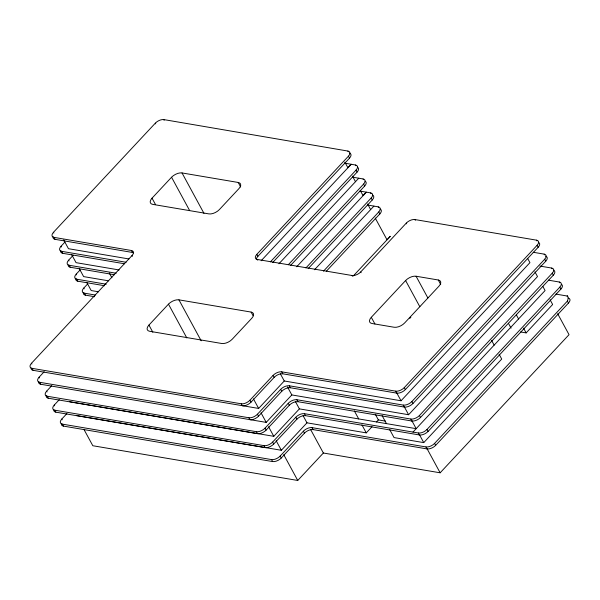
<?xml version="1.0" encoding="UTF-8"?>
<svg xmlns="http://www.w3.org/2000/svg" width="600" height="600" viewBox="0 0 600 600"><rect width="100%" height="100%" fill="white"/><g stroke="black" fill="none" stroke-linecap="round" stroke-linejoin="round"><path stroke-width="0.9" d="M133.605 252.847A6.697 3.428 -28.5 0 0 132.495 252.465L55.117 239.355L54.045 237.382A6.697 3.428 -28.5 0 1 53.49 232.282L155.34 123.15A6.697 3.428 -28.5 0 1 163.725 119.573L347.91 151.058A6.697 3.428 -28.5 0 1 348.465 156.165L256.822 254.362A6.697 3.428 -28.5 0 0 257.377 259.462L352.072 275.513A6.697 3.428 -28.5 0 0 360.697 271.965L406.298 223.103A6.697 3.428 -28.5 0 1 414.923 219.555L536.565 240.173L536.97 240.915M256.388 259.62A6.705 3.435 -28.5 0 1 257.895 256.335L349.538 158.137L348.465 156.165M124.41 263.76L62.693 253.305L61.62 251.333A6.697 3.428 -28.5 0 1 61.065 246.225L64.883 242.138M114.48 274.74L70.26 267.248L69.195 265.275A6.697 3.428 -28.5 0 1 68.64 260.175L73.095 255.397M104.55 285.728L77.835 281.197L76.762 279.225A6.697 3.428 -28.5 0 1 76.215 274.125L80.032 270.03M238.222 182.468A8.13 4.162 -28.5 0 1 238.897 188.663L219.368 209.587A8.13 4.162 -28.5 0 1 208.897 213.892L152.7 204.368A8.13 4.162 -28.5 0 1 152.032 198.173L171.555 177.248A8.13 4.162 -28.5 0 1 182.025 172.942L238.222 182.468L240.66 186.96M94.62 296.707L85.41 295.147L84.338 293.175A6.697 3.428 -28.5 0 1 83.782 288.067L87.608 283.98M527.768 258.653L529.935 262.65L401.033 400.778L284.257 380.985L258.638 408.435L33.142 370.32L32.07 368.347A6.697 3.428 -28.5 0 1 31.515 363.24L131.977 255.6A6.697 3.428 -28.5 0 0 131.422 250.493L54.045 237.382M534.908 271.808L537.51 276.593L408.607 414.728L291.825 394.935L266.212 422.385L40.718 384.263L39.645 382.29A6.697 3.428 -28.5 0 1 39.09 377.19L44.175 371.737M553.553 270.255A6.697 3.428 -28.5 0 1 553.335 275.145L420.51 417.472A6.697 3.428 -28.5 0 1 411.877 421.02L297.945 401.707A6.697 3.428 -28.5 0 0 289.312 405.255L266.115 430.118A6.697 3.428 -28.5 0 1 257.483 433.665L48.285 398.213L47.22 396.24A6.697 3.428 -28.5 0 1 46.665 391.14L51.75 385.688M561.465 284.37A6.697 3.428 -28.5 0 1 560.91 289.095L428.077 431.423A6.697 3.428 -28.5 0 1 419.452 434.97L305.513 415.658A6.697 3.428 -28.5 0 0 296.888 419.205L273.683 444.067A6.697 3.428 -28.5 0 1 265.058 447.615L55.86 412.162L54.787 410.19A6.697 3.428 -28.5 0 1 54.24 405.082L59.325 399.638M251.1 312.082A8.13 4.162 -28.5 0 1 251.775 318.278L232.245 339.195A8.13 4.162 -28.5 0 1 221.775 343.5L149.618 331.275A8.13 4.162 -28.5 0 1 148.942 325.08L168.472 304.155A8.13 4.162 -28.5 0 1 178.935 299.85L251.1 312.082L253.05 315.675M568.327 298.02A6.697 3.428 -28.5 0 1 568.485 303.038L435.653 445.365A6.697 3.428 -28.5 0 1 427.028 448.912L313.087 429.607A6.697 3.428 -28.5 0 0 304.462 433.155L281.257 458.018A6.697 3.428 -28.5 0 1 272.632 461.565L63.435 426.105L62.363 424.132A6.697 3.428 -28.5 0 1 61.807 419.033L66.9 413.58M261.135 260.767L351.188 164.273L347.91 167.745L344.88 162.172M270.382 261.885L356.04 170.115A6.697 3.428 -28.5 0 0 355.485 165.007L344.767 163.155M272.678 262.545L357.112 172.08L356.04 170.115M278.925 263.767L358.748 178.192L363.06 178.958L363.457 179.685M288.368 264.683L363.608 184.058A6.697 3.428 -28.5 0 0 363.06 178.958M290.61 265.395L364.68 186.03A6.697 3.428 -28.5 0 0 365.115 181.222M296.722 266.767L366.337 192.173L363.06 195.645L360.465 190.86M305.933 267.923L371.183 198.007A6.697 3.428 -28.5 0 0 370.635 192.9L359.91 191.047M308.175 268.635L372.255 199.98A6.697 3.428 -28.5 0 0 372.39 195.038L372.308 195.007M314.513 269.76L373.913 206.115M323.498 271.163L378.757 211.958A6.697 3.428 -28.5 0 0 378.202 206.85L367.485 204.998M326.332 271.245L379.83 213.93A6.697 3.428 -28.5 0 0 380.52 213.083A6.697 3.428 -28.5 0 0 380.108 209.048M353.257 275.993L390.3 236.303L387.022 239.79L375.218 218.032M32.07 368.347L241.267 403.8A6.697 3.428 -28.5 0 0 249.892 400.252L273.097 375.39A6.697 3.428 -28.5 0 1 281.722 371.843L395.662 391.155A6.697 3.428 -28.5 0 0 404.287 387.607L537.12 245.28A6.697 3.428 -28.5 0 0 536.565 240.173M241.267 403.8L242.34 405.772A6.697 3.428 -28.5 0 0 250.965 402.225L274.17 377.362A6.697 3.428 -28.5 0 1 282.795 373.815L396.735 393.127A6.697 3.428 -28.5 0 0 405.36 389.572L538.192 247.245A6.697 3.428 -28.5 0 0 538.403 242.362M39.645 382.29L248.843 417.75A6.697 3.428 -28.5 0 0 257.468 414.202L280.673 389.34A6.697 3.428 -28.5 0 1 289.298 385.793L403.237 405.097A6.697 3.428 -28.5 0 0 411.862 401.55L544.695 259.222A6.697 3.428 -28.5 0 0 544.14 254.123L533.22 252.27M248.843 417.75L249.915 419.722A6.697 3.428 -28.5 0 0 258.54 416.175L281.745 391.312A6.697 3.428 -28.5 0 1 290.37 387.757L404.31 407.07A6.697 3.428 -28.5 0 0 412.935 403.522L545.76 261.195A6.697 3.428 -28.5 0 0 545.61 256.178M47.22 396.24L256.418 431.692A6.697 3.428 -28.5 0 0 265.043 428.145L288.248 403.283A6.697 3.428 -28.5 0 1 296.873 399.735L410.812 419.048A6.697 3.428 -28.5 0 0 419.438 415.5L552.263 273.173A6.697 3.428 -28.5 0 0 551.715 268.065L539.865 266.062M438.278 279.998A8.13 4.162 -28.5 0 1 438.945 286.192L404.64 322.95A8.13 4.162 -28.5 0 1 394.17 327.255L371.97 323.498A8.13 4.162 -28.5 0 1 371.303 317.303L405.607 280.538A8.13 4.162 -28.5 0 1 416.077 276.233L438.278 279.998L440.7 284.452M69.773 401.752L273.788 436.327L299.4 408.877L416.183 428.67L411.847 420.69M54.787 410.19L263.985 445.643A6.697 3.428 -28.5 0 0 272.618 442.095L295.815 417.232A6.697 3.428 -28.5 0 1 304.44 413.685L418.38 432.998A6.697 3.428 -28.5 0 0 427.013 429.45L559.838 287.123A6.697 3.428 -28.5 0 0 559.283 282.015L548.362 280.163M76.425 415.545L281.355 450.278L306.975 422.827L366.27 432.877L372.007 426.735M62.363 424.132L271.56 459.592A6.697 3.428 -28.5 0 0 280.185 456.045L303.39 431.183A6.697 3.428 -28.5 0 1 312.015 427.635L425.955 446.94A6.697 3.428 -28.5 0 0 434.58 443.393L567.412 301.065L568.485 303.038M409.785 318.368L410.857 317.22M84.06 429.607L92.812 445.732L297.743 480.465L323.362 453.015L440.145 472.8L569.04 334.673L557.662 313.718M376.462 421.957L378.375 419.91L385.537 421.125M412.995 432.082L545.077 290.543L542.91 286.553M389.7 429.6L394.035 437.58L423.75 442.62L501.72 359.07L499.118 354.285M520.635 331.972L526.14 332.903L552.653 304.493L550.05 299.7M555.938 294.112L566.857 295.965L567.263 296.7M128.955 258.96L68.475 248.708L63.705 239.925M61.62 251.333L126.097 262.26M119.115 269.955L76.05 262.657L71.715 254.678M69.195 265.275L116.167 273.24M108.525 280.822L83.625 276.608L79.29 268.62M76.762 279.225L106.245 284.22M98.573 291.803L91.192 290.55L86.858 282.57M84.338 293.175L95.392 295.05M352.335 177.097L358.763 178.222M349.507 153.135L349.673 153.195A6.697 3.428 -28.5 0 1 349.522 158.108M544.14 254.123L544.545 254.858M551.715 268.065L552.112 268.808M559.283 282.015L559.688 282.757M537.12 245.28L538.192 247.245M544.695 259.222L545.76 261.195M552.263 273.173L553.335 275.145M559.838 287.123L560.91 289.095M516.398 314.962L518.565 318.96M523.537 328.118L526.14 332.903M508.418 323.28L511.058 328.14M491.543 340.335L494.145 345.127M414.923 219.555L415.32 220.298M406.298 223.103L406.695 223.845M416.077 276.233L427.875 297.968M347.91 151.058L348.308 151.792M355.485 165.007L355.882 165.735M370.635 192.9L371.025 193.635M378.202 206.85L378.6 207.577M363.608 184.058L364.68 186.03M371.183 198.007L372.255 199.98M378.757 211.958L379.83 213.93M352.455 176.115L355.485 181.695M367.605 204.015L370.627 209.587M405.607 280.538L419.827 306.728M360.697 271.965L361.095 272.707M352.072 275.513L352.47 276.255M371.303 317.303L374.933 323.985M404.287 387.607L405.36 389.572M411.862 401.55L412.935 403.522M419.438 415.5L420.51 417.472M427.013 429.45L428.077 431.423M434.58 443.393L435.653 445.365M396.697 392.79L401.033 400.778M404.272 406.74L408.607 414.728M419.415 434.632L423.75 442.62M427.013 448.62L440.145 472.8M395.662 391.155L396.735 393.127M403.237 405.097L404.31 407.07M410.812 419.048L411.877 421.02M418.38 432.998L419.452 434.97M425.955 446.94L427.028 448.912M382.125 415.65L386.46 423.638M375.3 414.24L378.375 419.91M354.368 410.947L358.702 418.928M361.935 424.897L366.27 432.877M256.822 254.362L257.895 256.335M257.377 259.462L257.775 260.205M163.725 119.573L164.13 120.308M155.34 123.15L155.738 123.892M182.025 172.942L203.962 213.353M281.722 371.843L282.795 373.815M289.298 385.793L290.37 387.757M296.873 399.735L297.945 401.707M304.44 413.685L305.513 415.658M312.015 427.635L313.087 429.607M280.358 373.8L284.257 380.985M287.49 386.947L291.825 394.935M295.5 401.692L299.4 408.877M303.075 415.643L306.975 422.827M310.673 429.638L323.362 453.015M171.555 177.248L189.667 210.6M273.097 375.39L274.17 377.362M280.673 389.34L281.745 391.312M288.248 403.283L289.312 405.255M295.815 417.232L296.888 419.205M303.39 431.183L304.462 433.155M152.032 198.173L155.512 204.585M253.433 398.857L258.638 408.435M261.007 412.8L266.212 422.385M268.582 426.75L273.788 436.327M276.157 440.7L281.355 450.278M283.74 454.665L297.743 480.465M249.892 400.252L250.965 402.225M257.468 414.202L258.54 416.175M265.043 428.145L266.115 430.118M272.618 442.095L273.683 444.067M280.185 456.045L281.257 458.018M256.418 431.692L257.483 433.665M263.985 445.643L265.058 447.615M271.56 459.592L272.632 461.565M178.935 299.85L201.173 340.8M168.472 304.155L186.803 337.92M131.422 250.493L132.495 252.465M131.977 255.6L132.375 256.343M148.942 325.08L152.843 332.265M109.29 272.985L111.892 277.77M53.49 232.282L53.895 233.017M61.065 246.225L61.47 246.968M68.64 260.175L69.037 260.91M76.215 274.125L76.613 274.86M83.782 288.067L84.188 288.81M31.515 363.24L31.92 363.983M39.09 377.19L39.495 377.933M46.665 391.14L47.062 391.875M54.24 405.082L54.637 405.825M61.807 419.033L62.213 419.775M567.278 295.47A6.645 4.178 -56.9 0 1 567.442 301.072M33.142 370.32A6.697 3.428 -28.5 0 1 31.072 368.115M40.718 384.263A6.697 3.428 -28.5 0 1 38.7 381.653M48.285 398.213A6.697 3.428 -28.5 0 1 46.275 395.603M55.86 412.162A6.697 3.428 -28.5 0 1 53.79 409.957M63.435 426.105A6.697 3.428 -28.5 0 1 61.418 423.495M357.308 167.167A6.697 3.428 -28.5 0 1 357.097 172.058M55.117 239.355A6.697 3.428 -28.5 0 1 53.1 236.745M62.693 253.305A6.697 3.428 -28.5 0 1 60.773 250.35M70.26 267.248A6.697 3.428 -28.5 0 1 68.198 264.983M77.835 281.197A6.697 3.428 -28.5 0 1 75.915 278.243M85.41 295.147A6.697 3.428 -28.5 0 1 83.392 292.538"/></g></svg>
